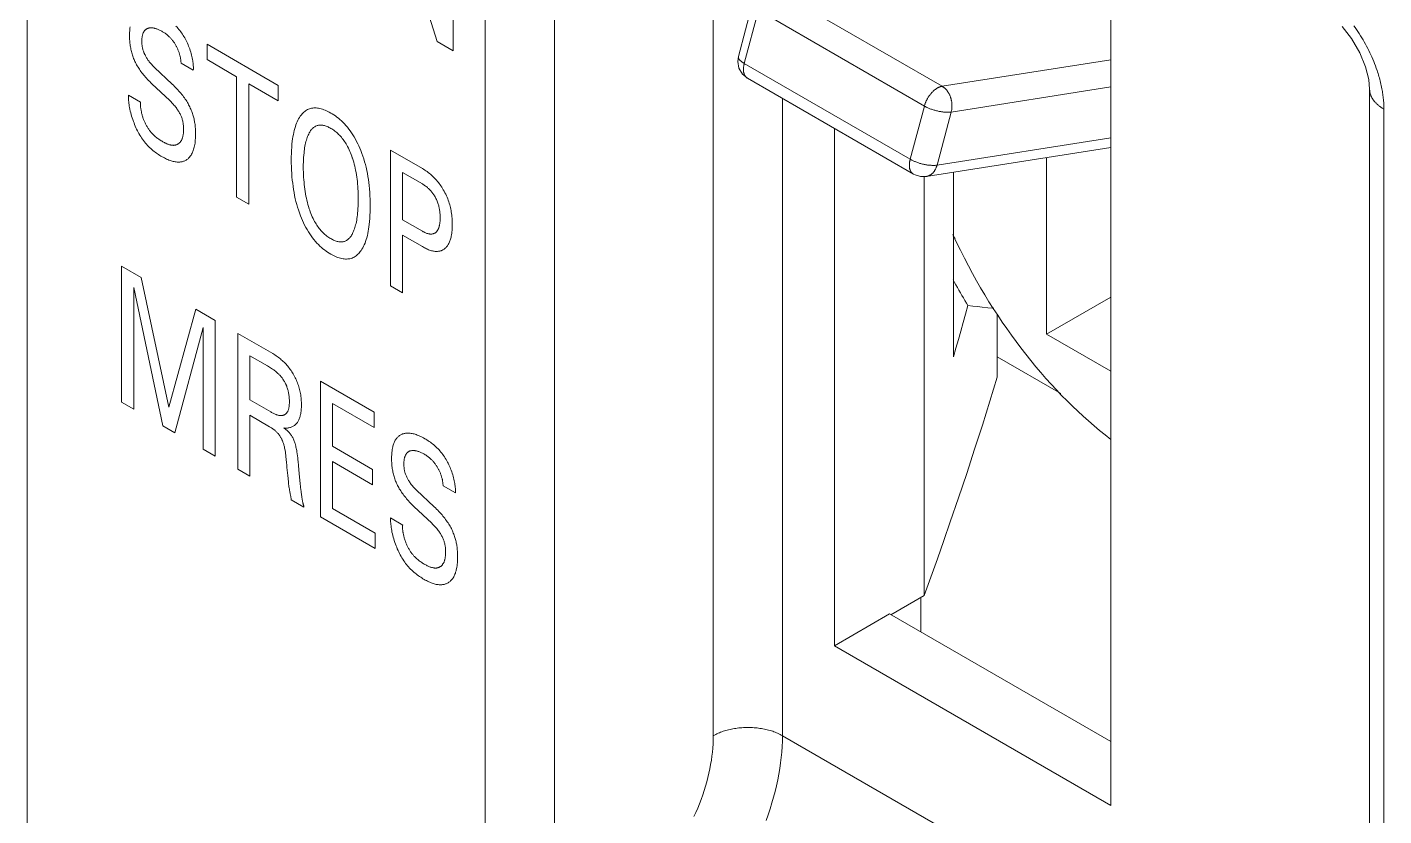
# Model space of a CAD drawing. Header units: inches. Extents: x 67248 to 85686, y -40174 to -31152.
# Drawn here: x 82432.67 to 82447.66, y -32910.51 to -32901.79 of the extents above; entities that cross this region are included whole.
import ezdxf

# ---------------------------------------------------------------- set-up
doc = ezdxf.new("R2010")
doc.units = ezdxf.units.IN
doc.header["$MEASUREMENT"] = 0

# ---------------------------------------------------------------- blocks, each defined once
blk = doc.blocks.new('ET200S')
at = {"lineweight": 0}
for p, q in [((42.434, 49.802), (42.434, -46.953)), ((47.12, 20.969), (47.12, 34.85)), ((49.453, 34.15), (49.453, 23.133)), ((46.627, 30.235), (46.192, 31.637)), ((46.793, 31.527), (46.793, 30.139)), ((53.519, 22.418), (53.519, 31.4)), ((51.793, 29.775), (50.096, 30.755)), ((49.709, 30.081), (49.854, 30.625)), ((49.77, 30.009), (49.915, 30.553)), ((51.612, 29.573), (49.915, 30.553)), ((55.982, 30.263), (55.886, 30.388)), ((56.065, 30.119), (55.982, 30.263)), ((44.275, 30.048), (44.275, 30.205)), ((44.275, 30.205), (45.003, 29.785)), ((46.793, 30.139), (46.627, 30.235)), ((56.125, 29.973), (56.065, 30.119)), ((44.133, 29.94), (44.008, 30.012)), ((44.577, 29.873), (44.275, 30.048)), ((49.703, 30.03), (49.709, 30.081)), ((49.715, 29.96), (49.703, 30.03)), ((51.467, 29.029), (49.77, 30.009)), ((53.519, 30.047), (51.793, 29.775)), ((43.737, 29.969), (43.918, 29.797)), ((44.577, 28.642), (44.577, 29.873)), ((49.75, 29.901), (49.715, 29.96)), ((49.803, 29.857), (49.75, 29.901)), ((51.5, 28.877), (49.803, 29.857)), ((56.157, 29.844), (56.125, 29.973)), ((56.166, 29.747), (56.157, 29.844)), ((43.892, 29.629), (43.71, 29.801)), ((44.7, 29.802), (44.7, 28.571)), ((45.003, 29.627), (44.7, 29.802)), ((45.003, 29.785), (45.003, 29.627)), ((53.519, 29.769), (51.886, 29.512)), ((56.166, 29.747), (56.166, 15.866)), ((43.471, 29.683), (43.595, 29.612)), ((50.16, 29.65), (50.16, 23.133)), ((51.612, 29.573), (51.467, 29.029)), ((51.886, 29.512), (51.741, 28.968)), ((56.312, 29.542), (56.312, 15.662)), ((50.691, 29.344), (50.691, 24.051)), ((51.631, 28.852), (53.519, 29.149)), ((51.741, 28.968), (53.519, 29.248)), ((46.15, 27.735), (46.15, 29.123)), ((46.15, 29.123), (46.477, 28.933)), ((52.862, 27.24), (52.862, 29.046)), ((46.273, 28.894), (46.273, 28.41)), ((46.477, 28.776), (46.273, 28.894)), ((51.517, 28.868), (51.499, 28.877)), ((51.573, 28.852), (51.517, 28.868)), ((51.909, 27.009), (51.909, 28.896)), ((51.631, 28.852), (51.573, 28.852)), ((51.61, 28.852), (51.61, 24.567)), ((44.7, 28.571), (44.577, 28.642)), ((46.273, 28.41), (46.477, 28.292)), ((46.273, 28.253), (46.273, 27.663)), ((46.477, 28.135), (46.273, 28.253)), ((51.905, 28.244), (51.926, 28.217)), ((43.4, 26.546), (43.4, 27.934)), ((43.4, 27.934), (43.6, 27.818)), ((43.6, 27.818), (43.883, 26.493)), ((43.524, 27.717), (43.524, 26.474)), ((43.821, 26.303), (43.524, 27.717)), ((46.273, 27.663), (46.15, 27.735)), ((52.862, 27.24), (53.519, 27.619)), ((43.883, 26.493), (44.158, 27.497)), ((44.158, 27.497), (44.358, 27.381)), ((44.358, 27.381), (44.358, 25.993)), ((52.357, 26.801), (52.357, 27.447)), ((44.234, 27.309), (43.945, 26.231)), ((44.234, 26.064), (44.234, 27.309)), ((44.588, 25.86), (44.588, 27.248)), ((44.588, 27.248), (44.947, 27.041)), ((52.862, 27.24), (53.519, 26.86)), ((44.711, 27.02), (44.711, 26.568)), ((44.893, 26.915), (44.711, 27.02)), ((52.357, 27.008), (53.006, 26.634)), ((45.434, 25.371), (45.434, 26.76)), ((45.434, 26.76), (45.984, 26.442)), ((43.524, 26.474), (43.4, 26.546)), ((44.711, 26.568), (44.926, 26.444)), ((45.558, 26.531), (45.558, 26.093)), ((45.984, 26.285), (45.558, 26.531)), ((44.711, 26.411), (44.711, 25.789)), ((44.914, 26.293), (44.711, 26.411)), ((45.984, 26.442), (45.984, 26.285)), ((43.945, 26.231), (43.821, 26.303)), ((45.558, 26.093), (45.967, 25.857)), ((44.358, 25.993), (44.234, 26.064)), ((45.087, 25.927), (45.081, 25.989)), ((44.711, 25.789), (44.588, 25.86)), ((45.092, 25.875), (45.1, 25.796)), ((45.558, 25.936), (45.558, 25.458)), ((45.967, 25.699), (45.558, 25.936)), ((45.967, 25.857), (45.967, 25.699)), ((45.1, 25.796), (45.106, 25.731)), ((45.228, 25.711), (45.235, 25.646)), ((46.814, 25.616), (46.688, 25.688)), ((45.265, 25.47), (45.134, 25.546)), ((45.246, 25.557), (45.245, 25.569)), ((46.418, 25.645), (46.599, 25.473)), ((45.558, 25.458), (45.995, 25.205)), ((46.572, 25.306), (46.391, 25.477)), ((45.995, 25.048), (45.434, 25.371)), ((46.152, 25.36), (46.276, 25.288)), ((45.995, 25.205), (45.995, 25.048)), ((51.27, 24.37), (51.61, 24.567)), ((51.575, 24.194), (51.575, 24.546)), ((50.691, 24.051), (51.256, 24.378)), ((51.256, 24.378), (53.519, 23.072)), ((50.691, 24.051), (53.519, 22.418)), ((56.166, 19.666), (50.16, 23.133))]:
    blk.add_line(p, q, dxfattribs=at)
for points in [[(47.827, 20.969), (47.827, 34.853), (47.827, 34.857), (47.827, 34.861), (47.827, 34.865), (47.827, 34.868), (47.827, 34.872), (47.828, 34.876), (47.828, 34.88), (47.828, 34.883), (47.828, 34.887), (47.829, 34.891), (47.829, 34.895), (47.83, 34.898), (47.83, 34.902), (47.831, 34.906), (47.831, 34.91), (47.832, 34.913), (47.832, 34.917), (47.833, 34.921), (47.834, 34.924), (47.834, 34.928), (47.835, 34.932), (47.836, 34.936)], [(44.133, 29.94), (44.134, 29.951), (44.134, 29.962), (44.134, 29.974), (44.133, 29.986), (44.132, 29.998), (44.131, 30.011), (44.13, 30.024), (44.128, 30.037), (44.126, 30.05), (44.123, 30.065), (44.119, 30.08), (44.116, 30.095), (44.112, 30.11), (44.107, 30.126), (44.102, 30.141), (44.097, 30.157), (44.091, 30.172), (44.086, 30.186), (44.08, 30.2), (44.074, 30.215), (44.067, 30.229), (44.06, 30.242), (44.053, 30.256), (44.046, 30.27), (44.038, 30.283), (44.03, 30.296), (44.022, 30.309), (44.014, 30.321), (44.005, 30.334), (43.996, 30.346), (43.987, 30.357), (43.977, 30.369), (43.967, 30.38), (43.956, 30.391)], [(43.488, 30.383), (43.486, 30.369), (43.484, 30.355), (43.483, 30.341), (43.482, 30.326)], [(56.004, 30.395), (56.018, 30.375), (56.032, 30.355), (56.046, 30.335), (56.059, 30.314), (56.073, 30.293), (56.086, 30.272), (56.099, 30.251), (56.111, 30.229), (56.123, 30.207), (56.135, 30.185), (56.147, 30.163), (56.158, 30.141), (56.168, 30.119), (56.179, 30.097), (56.189, 30.075), (56.199, 30.052), (56.208, 30.03), (56.217, 30.007), (56.226, 29.984), (56.234, 29.961), (56.242, 29.938)], [(43.482, 30.326), (43.482, 30.314), (43.481, 30.302), (43.481, 30.29), (43.481, 30.278), (43.482, 30.266), (43.482, 30.253), (43.483, 30.241), (43.484, 30.228), (43.485, 30.215), (43.487, 30.202), (43.489, 30.189), (43.491, 30.178), (43.493, 30.166), (43.495, 30.154), (43.498, 30.142), (43.501, 30.13), (43.504, 30.118), (43.507, 30.106), (43.511, 30.094), (43.515, 30.083), (43.519, 30.072), (43.523, 30.061), (43.527, 30.05), (43.532, 30.039), (43.537, 30.028), (43.542, 30.017), (43.548, 30.006), (43.554, 29.994), (43.561, 29.983), (43.568, 29.971), (43.575, 29.96), (43.582, 29.949), (43.59, 29.938), (43.598, 29.926), (43.607, 29.914), (43.616, 29.903), (43.625, 29.892), (43.634, 29.881), (43.644, 29.87), (43.655, 29.858), (43.665, 29.846), (43.676, 29.834), (43.688, 29.823), (43.699, 29.812), (43.71, 29.801)], [(43.737, 29.969), (43.73, 29.975), (43.723, 29.982), (43.716, 29.989), (43.709, 29.997), (43.702, 30.004), (43.696, 30.012), (43.689, 30.019), (43.683, 30.027), (43.677, 30.036), (43.67, 30.044), (43.665, 30.053), (43.66, 30.06), (43.656, 30.067), (43.651, 30.074), (43.647, 30.081), (43.643, 30.088), (43.64, 30.096), (43.636, 30.103), (43.633, 30.11), (43.629, 30.118), (43.626, 30.125), (43.624, 30.133), (43.621, 30.14), (43.619, 30.148), (43.616, 30.156), (43.615, 30.164), (43.613, 30.172), (43.611, 30.179), (43.61, 30.187), (43.609, 30.195), (43.608, 30.202), (43.608, 30.21), (43.607, 30.217), (43.607, 30.224), (43.607, 30.232), (43.607, 30.239), (43.607, 30.247), (43.607, 30.254), (43.608, 30.261), (43.608, 30.269), (43.609, 30.275), (43.61, 30.282), (43.611, 30.289), (43.613, 30.295), (43.614, 30.302), (43.616, 30.307), (43.618, 30.312), (43.619, 30.316), (43.621, 30.321), (43.623, 30.325), (43.625, 30.33), (43.627, 30.334), (43.63, 30.338), (43.633, 30.341), (43.635, 30.345), (43.638, 30.348), (43.641, 30.351), (43.644, 30.354), (43.647, 30.357), (43.651, 30.359), (43.654, 30.361), (43.658, 30.363), (43.662, 30.365), (43.665, 30.367), (43.669, 30.368), (43.673, 30.37), (43.678, 30.371), (43.682, 30.372), (43.687, 30.373), (43.692, 30.373), (43.697, 30.373), (43.702, 30.374), (43.707, 30.373), (43.713, 30.373), (43.718, 30.373), (43.724, 30.372), (43.73, 30.371), (43.736, 30.369), (43.741, 30.368), (43.747, 30.366), (43.753, 30.364), (43.759, 30.362), (43.766, 30.36), (43.773, 30.357), (43.781, 30.354), (43.789, 30.35), (43.797, 30.347), (43.804, 30.343), (43.812, 30.338), (43.82, 30.334), (43.827, 30.33), (43.833, 30.326), (43.84, 30.321), (43.847, 30.317), (43.853, 30.312), (43.86, 30.307), (43.866, 30.302), (43.873, 30.296), (43.88, 30.289), (43.887, 30.282)], [(43.887, 30.282), (43.892, 30.277), (43.897, 30.272), (43.903, 30.267), (43.907, 30.261), (43.912, 30.255), (43.917, 30.249), (43.922, 30.243), (43.926, 30.237), (43.931, 30.231), (43.935, 30.225), (43.94, 30.219), (43.944, 30.212), (43.948, 30.206), (43.952, 30.2), (43.955, 30.194), (43.959, 30.187), (43.962, 30.181), (43.965, 30.175), (43.969, 30.168), (43.972, 30.162), (43.975, 30.155), (43.977, 30.149), (43.98, 30.142), (43.983, 30.135), (43.985, 30.129), (43.988, 30.122), (43.99, 30.115), (43.992, 30.109), (43.994, 30.102), (43.996, 30.095), (43.997, 30.089), (43.999, 30.082), (44, 30.075), (44.001, 30.069), (44.003, 30.062), (44.004, 30.056), (44.005, 30.049), (44.005, 30.043), (44.006, 30.037), (44.007, 30.03), (44.007, 30.024), (44.008, 30.018), (44.008, 30.012)], [(49.709, 30.081), (49.709, 30.08), (49.709, 30.079), (49.709, 30.078), (49.709, 30.077), (49.709, 30.076), (49.709, 30.075), (49.709, 30.074), (49.709, 30.072), (49.709, 30.071), (49.709, 30.07), (49.709, 30.069), (49.71, 30.068), (49.71, 30.067), (49.71, 30.066), (49.711, 30.065), (49.711, 30.064), (49.711, 30.063), (49.712, 30.061), (49.712, 30.06), (49.713, 30.059), (49.714, 30.057), (49.714, 30.056), (49.715, 30.054), (49.716, 30.053), (49.717, 30.052), (49.718, 30.05), (49.719, 30.049), (49.72, 30.048), (49.721, 30.046), (49.722, 30.045), (49.723, 30.044), (49.724, 30.043), (49.726, 30.041), (49.727, 30.04), (49.728, 30.039), (49.729, 30.038), (49.73, 30.037), (49.732, 30.036), (49.733, 30.035), (49.735, 30.033), (49.738, 30.031), (49.74, 30.029), (49.743, 30.027), (49.746, 30.025), (49.748, 30.023), (49.751, 30.021), (49.753, 30.019), (49.756, 30.017), (49.759, 30.016), (49.761, 30.014), (49.764, 30.012), (49.767, 30.01), (49.77, 30.009)], [(49.77, 30.009), (49.769, 30.005), (49.768, 30.002), (49.767, 29.998), (49.766, 29.994), (49.765, 29.991), (49.765, 29.987), (49.764, 29.983), (49.764, 29.98), (49.763, 29.976), (49.763, 29.972), (49.762, 29.969), (49.762, 29.965), (49.762, 29.961), (49.761, 29.958), (49.761, 29.954), (49.761, 29.951), (49.761, 29.948), (49.761, 29.945), (49.761, 29.942), (49.761, 29.939), (49.761, 29.936), (49.762, 29.933), (49.762, 29.93), (49.762, 29.927), (49.763, 29.924), (49.763, 29.921), (49.764, 29.918), (49.764, 29.915), (49.765, 29.912), (49.766, 29.909), (49.767, 29.906), (49.767, 29.904), (49.768, 29.902), (49.769, 29.899), (49.77, 29.897), (49.77, 29.895), (49.771, 29.893), (49.772, 29.891), (49.773, 29.889), (49.774, 29.887), (49.776, 29.884), (49.777, 29.882), (49.778, 29.88), (49.779, 29.878), (49.781, 29.877), (49.782, 29.875), (49.783, 29.873), (49.785, 29.871)], [(49.785, 29.871), (49.785, 29.871), (49.786, 29.87), (49.786, 29.87), (49.787, 29.869), (49.787, 29.868), (49.788, 29.868), (49.789, 29.867), (49.789, 29.867), (49.79, 29.866), (49.79, 29.866), (49.791, 29.865), (49.792, 29.865), (49.792, 29.864), (49.793, 29.864), (49.793, 29.863), (49.794, 29.862), (49.795, 29.862), (49.795, 29.862), (49.796, 29.861), (49.797, 29.861), (49.797, 29.86), (49.798, 29.86), (49.799, 29.859), (49.799, 29.859), (49.8, 29.858), (49.801, 29.858), (49.801, 29.857), (49.802, 29.857), (49.803, 29.857)], [(56.242, 29.938), (56.247, 29.922), (56.252, 29.907), (56.257, 29.892), (56.261, 29.876), (56.266, 29.861), (56.27, 29.845), (56.274, 29.83), (56.278, 29.814), (56.282, 29.798), (56.285, 29.782), (56.288, 29.767), (56.292, 29.751), (56.294, 29.735), (56.297, 29.721), (56.299, 29.708), (56.301, 29.694), (56.303, 29.68), (56.305, 29.666), (56.306, 29.653), (56.308, 29.639), (56.309, 29.625), (56.31, 29.611), (56.311, 29.598), (56.311, 29.584), (56.312, 29.57), (56.312, 29.556), (56.312, 29.542)], [(44.157, 29.275), (44.157, 29.294), (44.157, 29.307), (44.156, 29.32), (44.156, 29.332), (44.155, 29.345), (44.154, 29.358), (44.152, 29.371), (44.151, 29.385), (44.149, 29.398), (44.147, 29.409), (44.145, 29.419), (44.143, 29.43), (44.141, 29.441), (44.138, 29.452), (44.135, 29.463), (44.132, 29.474), (44.129, 29.485), (44.125, 29.496), (44.122, 29.507), (44.117, 29.519), (44.113, 29.53), (44.108, 29.542), (44.103, 29.553), (44.098, 29.564), (44.092, 29.576), (44.086, 29.587), (44.08, 29.599), (44.073, 29.611), (44.066, 29.622), (44.059, 29.634), (44.051, 29.645), (44.043, 29.656), (44.034, 29.668), (44.025, 29.68), (44.016, 29.692), (44.007, 29.704), (43.997, 29.715), (43.987, 29.726), (43.976, 29.739), (43.965, 29.751), (43.953, 29.763), (43.942, 29.774), (43.93, 29.786), (43.918, 29.797)], [(51.612, 29.573), (51.613, 29.579), (51.615, 29.585), (51.617, 29.591), (51.619, 29.597), (51.621, 29.602), (51.623, 29.608), (51.626, 29.614), (51.628, 29.619), (51.631, 29.625), (51.633, 29.63), (51.636, 29.636), (51.639, 29.641), (51.642, 29.647), (51.645, 29.652), (51.648, 29.658), (51.652, 29.663), (51.655, 29.668), (51.658, 29.674), (51.662, 29.679), (51.666, 29.684), (51.669, 29.689), (51.673, 29.693), (51.677, 29.698), (51.681, 29.703), (51.685, 29.707), (51.689, 29.712), (51.693, 29.716), (51.697, 29.72), (51.701, 29.724), (51.706, 29.729), (51.709, 29.732), (51.713, 29.735), (51.717, 29.738), (51.721, 29.741), (51.725, 29.744), (51.729, 29.747), (51.733, 29.75), (51.737, 29.753), (51.741, 29.755), (51.745, 29.758), (51.75, 29.76), (51.753, 29.762), (51.757, 29.764), (51.76, 29.765), (51.764, 29.767), (51.767, 29.768), (51.771, 29.77), (51.774, 29.771), (51.778, 29.772), (51.782, 29.773), (51.786, 29.774), (51.789, 29.775), (51.793, 29.775)], [(51.793, 29.775), (51.797, 29.773), (51.801, 29.771), (51.804, 29.768), (51.808, 29.766), (51.811, 29.763), (51.815, 29.76), (51.818, 29.758), (51.821, 29.755), (51.825, 29.752), (51.828, 29.748), (51.831, 29.745), (51.834, 29.742), (51.837, 29.738), (51.841, 29.734), (51.844, 29.73), (51.847, 29.726), (51.85, 29.721), (51.853, 29.717), (51.856, 29.712), (51.859, 29.708), (51.861, 29.703), (51.864, 29.699), (51.866, 29.694), (51.869, 29.689), (51.871, 29.684), (51.874, 29.678), (51.876, 29.673), (51.878, 29.668), (51.88, 29.662), (51.881, 29.657), (51.883, 29.652), (51.885, 29.646), (51.886, 29.641), (51.887, 29.635), (51.889, 29.63), (51.89, 29.624), (51.891, 29.618), (51.892, 29.613), (51.892, 29.607), (51.893, 29.601), (51.893, 29.596), (51.894, 29.59), (51.894, 29.584), (51.894, 29.579), (51.894, 29.573), (51.894, 29.567), (51.894, 29.562), (51.893, 29.556), (51.893, 29.551), (51.892, 29.545), (51.892, 29.54), (51.891, 29.534), (51.89, 29.529), (51.889, 29.523), (51.887, 29.518), (51.886, 29.512)], [(56.312, 29.542), (56.307, 29.546), (56.302, 29.549), (56.296, 29.552), (56.291, 29.555), (56.286, 29.559), (56.281, 29.562), (56.276, 29.566), (56.271, 29.57), (56.266, 29.573), (56.261, 29.577), (56.256, 29.581), (56.251, 29.585), (56.247, 29.589), (56.242, 29.593), (56.238, 29.597), (56.233, 29.602), (56.229, 29.606), (56.224, 29.611), (56.22, 29.615), (56.217, 29.619), (56.214, 29.623), (56.211, 29.626), (56.208, 29.63), (56.205, 29.634), (56.203, 29.638), (56.2, 29.642), (56.197, 29.646), (56.195, 29.65), (56.192, 29.654), (56.19, 29.658), (56.188, 29.662), (56.185, 29.666), (56.183, 29.67), (56.181, 29.675), (56.18, 29.679), (56.178, 29.683), (56.176, 29.688), (56.175, 29.692), (56.173, 29.697), (56.172, 29.701), (56.171, 29.706), (56.17, 29.71), (56.169, 29.715), (56.168, 29.719), (56.168, 29.724), (56.167, 29.728), (56.167, 29.733), (56.166, 29.737), (56.166, 29.742), (56.166, 29.747)], [(43.471, 29.683), (43.471, 29.671), (43.471, 29.657), (43.472, 29.644), (43.472, 29.63), (43.474, 29.616), (43.475, 29.602), (43.477, 29.587), (43.479, 29.572), (43.482, 29.557), (43.485, 29.54), (43.489, 29.522), (43.493, 29.505), (43.498, 29.487), (43.503, 29.469), (43.508, 29.452), (43.514, 29.434), (43.521, 29.416), (43.527, 29.4), (43.533, 29.384), (43.54, 29.368), (43.547, 29.352), (43.554, 29.336), (43.562, 29.321), (43.57, 29.306), (43.578, 29.291), (43.587, 29.276), (43.596, 29.261), (43.605, 29.247), (43.615, 29.233), (43.625, 29.22), (43.635, 29.207), (43.645, 29.194), (43.655, 29.183), (43.666, 29.171), (43.676, 29.16), (43.687, 29.15), (43.698, 29.139), (43.71, 29.129), (43.721, 29.12), (43.733, 29.11), (43.744, 29.102), (43.756, 29.093), (43.767, 29.085), (43.779, 29.077), (43.791, 29.069), (43.803, 29.062), (43.814, 29.055), (43.826, 29.049), (43.838, 29.042), (43.85, 29.036), (43.861, 29.031), (43.873, 29.026), (43.884, 29.021), (43.896, 29.017), (43.907, 29.013), (43.918, 29.01), (43.928, 29.007), (43.938, 29.005), (43.948, 29.003), (43.958, 29.001), (43.968, 29), (43.978, 29), (43.987, 29), (43.995, 29), (44.003, 29.001), (44.011, 29.002), (44.019, 29.004), (44.026, 29.006), (44.033, 29.008), (44.04, 29.011), (44.047, 29.014), (44.054, 29.017), (44.061, 29.021), (44.067, 29.025), (44.074, 29.03), (44.08, 29.035), (44.085, 29.041), (44.091, 29.046), (44.096, 29.052), (44.102, 29.059), (44.106, 29.065), (44.111, 29.072), (44.116, 29.081), (44.121, 29.09), (44.125, 29.1), (44.13, 29.11), (44.133, 29.12), (44.137, 29.131), (44.14, 29.142), (44.143, 29.153), (44.145, 29.165), (44.148, 29.18), (44.151, 29.195), (44.153, 29.21), (44.154, 29.226), (44.155, 29.242), (44.156, 29.258), (44.157, 29.275)], [(43.725, 29.28), (43.72, 29.285), (43.715, 29.29), (43.71, 29.295), (43.705, 29.3), (43.7, 29.306), (43.695, 29.312), (43.691, 29.318), (43.686, 29.324), (43.681, 29.33), (43.677, 29.337), (43.672, 29.343), (43.668, 29.35), (43.664, 29.357), (43.66, 29.364), (43.656, 29.371), (43.652, 29.378), (43.648, 29.385), (43.645, 29.392), (43.641, 29.4), (43.638, 29.407), (43.634, 29.415), (43.631, 29.422), (43.628, 29.43), (43.625, 29.437), (43.622, 29.445), (43.619, 29.453), (43.617, 29.461), (43.614, 29.469), (43.612, 29.477), (43.609, 29.485), (43.607, 29.494), (43.605, 29.502), (43.603, 29.51), (43.602, 29.518), (43.6, 29.525), (43.599, 29.533), (43.598, 29.54), (43.597, 29.546), (43.596, 29.553), (43.595, 29.559), (43.595, 29.565), (43.594, 29.571), (43.594, 29.578), (43.594, 29.584), (43.594, 29.589), (43.594, 29.595), (43.594, 29.601), (43.595, 29.606), (43.595, 29.612)], [(43.892, 29.629), (43.899, 29.622), (43.907, 29.615), (43.914, 29.607), (43.922, 29.599), (43.929, 29.591), (43.936, 29.583), (43.943, 29.575), (43.95, 29.566), (43.957, 29.557), (43.964, 29.548), (43.97, 29.539), (43.975, 29.531), (43.98, 29.524), (43.985, 29.516), (43.989, 29.509), (43.993, 29.501), (43.998, 29.493), (44.001, 29.485), (44.005, 29.477), (44.009, 29.469), (44.012, 29.462), (44.015, 29.454), (44.018, 29.446), (44.02, 29.437), (44.023, 29.428), (44.025, 29.419), (44.027, 29.41), (44.029, 29.401), (44.03, 29.393), (44.031, 29.384), (44.032, 29.375), (44.033, 29.367), (44.033, 29.358), (44.033, 29.35), (44.034, 29.34), (44.034, 29.331), (44.034, 29.321), (44.033, 29.312), (44.033, 29.303), (44.032, 29.294), (44.031, 29.285), (44.029, 29.277), (44.028, 29.27), (44.027, 29.263), (44.025, 29.257), (44.024, 29.251), (44.022, 29.245), (44.02, 29.239), (44.017, 29.233), (44.015, 29.228), (44.012, 29.222), (44.009, 29.217), (44.006, 29.213), (44.004, 29.209), (44.001, 29.205), (43.997, 29.202), (43.994, 29.198), (43.991, 29.195), (43.987, 29.192), (43.984, 29.189), (43.98, 29.187), (43.976, 29.184), (43.972, 29.182), (43.968, 29.18), (43.963, 29.178), (43.959, 29.176), (43.955, 29.175), (43.95, 29.174), (43.946, 29.173), (43.941, 29.172), (43.936, 29.172), (43.931, 29.171), (43.926, 29.172), (43.921, 29.172), (43.916, 29.172), (43.91, 29.173), (43.905, 29.174), (43.9, 29.175), (43.894, 29.177), (43.889, 29.178), (43.883, 29.18), (43.878, 29.182), (43.87, 29.185), (43.862, 29.188), (43.854, 29.192), (43.846, 29.195), (43.838, 29.199), (43.83, 29.204), (43.822, 29.208), (43.814, 29.213), (43.806, 29.218), (43.797, 29.223), (43.789, 29.228), (43.781, 29.234), (43.772, 29.24), (43.764, 29.246), (43.756, 29.252), (43.748, 29.259), (43.74, 29.265), (43.732, 29.272), (43.725, 29.28)], [(51.886, 29.512), (51.881, 29.512), (51.875, 29.511), (51.87, 29.511), (51.865, 29.51), (51.859, 29.51), (51.854, 29.51), (51.849, 29.51), (51.843, 29.51), (51.838, 29.51), (51.831, 29.51), (51.823, 29.511), (51.816, 29.511), (51.809, 29.512), (51.802, 29.513), (51.795, 29.514), (51.788, 29.515), (51.78, 29.516), (51.772, 29.517), (51.763, 29.519), (51.754, 29.521), (51.745, 29.523), (51.737, 29.525), (51.728, 29.527), (51.719, 29.53), (51.711, 29.532), (51.702, 29.535), (51.694, 29.537), (51.686, 29.54), (51.677, 29.543), (51.669, 29.546), (51.661, 29.549), (51.655, 29.552), (51.648, 29.555), (51.642, 29.558), (51.636, 29.56), (51.63, 29.563), (51.624, 29.567), (51.618, 29.57), (51.612, 29.573)], [(45.228, 29.469), (45.22, 29.456), (45.211, 29.442), (45.204, 29.428), (45.197, 29.413), (45.19, 29.397), (45.184, 29.381), (45.178, 29.365), (45.172, 29.345), (45.166, 29.324), (45.161, 29.303), (45.157, 29.282), (45.153, 29.26), (45.149, 29.237), (45.146, 29.215), (45.143, 29.184), (45.14, 29.152), (45.138, 29.12), (45.137, 29.088), (45.136, 29.055), (45.136, 29.022), (45.136, 28.989), (45.137, 28.954), (45.138, 28.92), (45.14, 28.885), (45.143, 28.85), (45.146, 28.815), (45.15, 28.784), (45.154, 28.752), (45.159, 28.721), (45.164, 28.689), (45.17, 28.657), (45.177, 28.624), (45.184, 28.596), (45.192, 28.567), (45.2, 28.538), (45.209, 28.51), (45.219, 28.481), (45.23, 28.452), (45.239, 28.427), (45.249, 28.403), (45.26, 28.379), (45.272, 28.356), (45.284, 28.332), (45.297, 28.309), (45.311, 28.286), (45.324, 28.266), (45.338, 28.246), (45.352, 28.226), (45.367, 28.208), (45.382, 28.189), (45.398, 28.172), (45.414, 28.156), (45.429, 28.141), (45.444, 28.127), (45.46, 28.114), (45.476, 28.102), (45.491, 28.09), (45.507, 28.079), (45.523, 28.069), (45.539, 28.059), (45.554, 28.051), (45.568, 28.044), (45.582, 28.037), (45.596, 28.031), (45.61, 28.025), (45.624, 28.021), (45.638, 28.017), (45.651, 28.013), (45.665, 28.011), (45.677, 28.009), (45.69, 28.008), (45.702, 28.008), (45.713, 28.009), (45.725, 28.01), (45.736, 28.012), (45.747, 28.015), (45.758, 28.018), (45.768, 28.023), (45.779, 28.028), (45.789, 28.034), (45.799, 28.041), (45.808, 28.048), (45.817, 28.057), (45.826, 28.065), (45.834, 28.075), (45.842, 28.085), (45.849, 28.095)], [(45.849, 28.095), (45.859, 28.109), (45.867, 28.124), (45.875, 28.139), (45.883, 28.155), (45.89, 28.172), (45.896, 28.189), (45.902, 28.207), (45.908, 28.227), (45.914, 28.248), (45.919, 28.27), (45.923, 28.292), (45.927, 28.314), (45.93, 28.337), (45.933, 28.36), (45.937, 28.392), (45.939, 28.424), (45.941, 28.456), (45.943, 28.489), (45.944, 28.522), (45.944, 28.556), (45.944, 28.589), (45.943, 28.622), (45.941, 28.656), (45.939, 28.69), (45.937, 28.725), (45.933, 28.759), (45.929, 28.79), (45.925, 28.821), (45.92, 28.852), (45.914, 28.883), (45.908, 28.915), (45.901, 28.947), (45.894, 28.975), (45.886, 29.003), (45.877, 29.032), (45.868, 29.06), (45.858, 29.089), (45.847, 29.117), (45.837, 29.141), (45.827, 29.165), (45.816, 29.188), (45.804, 29.212), (45.792, 29.235), (45.779, 29.257), (45.765, 29.28), (45.752, 29.3), (45.739, 29.319), (45.724, 29.338), (45.71, 29.357), (45.694, 29.375), (45.679, 29.392), (45.663, 29.408), (45.648, 29.422), (45.633, 29.436), (45.618, 29.449), (45.602, 29.461), (45.587, 29.472), (45.571, 29.483), (45.555, 29.493), (45.539, 29.502), (45.525, 29.51), (45.511, 29.518), (45.497, 29.524), (45.483, 29.531), (45.469, 29.536), (45.456, 29.541), (45.442, 29.545), (45.429, 29.549), (45.415, 29.551), (45.403, 29.553), (45.391, 29.554), (45.379, 29.554), (45.367, 29.554), (45.355, 29.553), (45.344, 29.551), (45.333, 29.549), (45.323, 29.545), (45.313, 29.542), (45.302, 29.537), (45.292, 29.531), (45.282, 29.525), (45.273, 29.518), (45.264, 29.51), (45.255, 29.502), (45.247, 29.493), (45.239, 29.483), (45.231, 29.474), (45.228, 29.469)], [(45.318, 28.523), (45.312, 28.545), (45.305, 28.566), (45.3, 28.588), (45.294, 28.609), (45.29, 28.63), (45.285, 28.652), (45.281, 28.676), (45.277, 28.699), (45.273, 28.723), (45.27, 28.747), (45.268, 28.77), (45.266, 28.793), (45.263, 28.82), (45.262, 28.846), (45.26, 28.872), (45.26, 28.898), (45.259, 28.924), (45.259, 28.949), (45.259, 28.974), (45.26, 28.999), (45.261, 29.023), (45.262, 29.047), (45.264, 29.071), (45.266, 29.095), (45.268, 29.112), (45.27, 29.129), (45.272, 29.146), (45.275, 29.163), (45.278, 29.179), (45.282, 29.195), (45.286, 29.211), (45.29, 29.225), (45.294, 29.238), (45.298, 29.251), (45.303, 29.263), (45.308, 29.276), (45.314, 29.287), (45.32, 29.299), (45.324, 29.307), (45.329, 29.314), (45.334, 29.322), (45.339, 29.329), (45.345, 29.335), (45.35, 29.342), (45.356, 29.347), (45.363, 29.353), (45.369, 29.358), (45.376, 29.362), (45.382, 29.366), (45.388, 29.368), (45.394, 29.371), (45.4, 29.373), (45.407, 29.375), (45.414, 29.376), (45.421, 29.378), (45.428, 29.378), (45.435, 29.378), (45.442, 29.378), (45.449, 29.378), (45.458, 29.377), (45.467, 29.375), (45.476, 29.373), (45.484, 29.37), (45.493, 29.367), (45.503, 29.363), (45.512, 29.359), (45.521, 29.355), (45.53, 29.35), (45.539, 29.345), (45.55, 29.339), (45.56, 29.332), (45.57, 29.325), (45.581, 29.318), (45.591, 29.31), (45.601, 29.301), (45.611, 29.293), (45.62, 29.283), (45.63, 29.274), (45.639, 29.264), (45.648, 29.254), (45.656, 29.243), (45.665, 29.232), (45.673, 29.221), (45.681, 29.209), (45.689, 29.198), (45.696, 29.186), (45.703, 29.173), (45.712, 29.158), (45.72, 29.142), (45.728, 29.126), (45.735, 29.11), (45.742, 29.094), (45.748, 29.077), (45.754, 29.061), (45.76, 29.045), (45.762, 29.039)], [(45.762, 29.039), (45.768, 29.018), (45.774, 28.998), (45.78, 28.978), (45.785, 28.958), (45.789, 28.938), (45.794, 28.918), (45.798, 28.894), (45.802, 28.871), (45.806, 28.847), (45.809, 28.824), (45.812, 28.801), (45.814, 28.778), (45.816, 28.752), (45.818, 28.726), (45.819, 28.701), (45.82, 28.675), (45.82, 28.65), (45.821, 28.625), (45.82, 28.6), (45.82, 28.574), (45.819, 28.55), (45.818, 28.525), (45.816, 28.5), (45.814, 28.476), (45.812, 28.459), (45.81, 28.441), (45.807, 28.424), (45.805, 28.407), (45.802, 28.39), (45.798, 28.373), (45.794, 28.357), (45.79, 28.344), (45.786, 28.33), (45.782, 28.317), (45.777, 28.304), (45.772, 28.292), (45.767, 28.279), (45.761, 28.268), (45.757, 28.26), (45.752, 28.252), (45.747, 28.244), (45.742, 28.237), (45.736, 28.23), (45.731, 28.223), (45.724, 28.217), (45.718, 28.211), (45.711, 28.206), (45.704, 28.201), (45.699, 28.198), (45.693, 28.195), (45.686, 28.192), (45.68, 28.189), (45.673, 28.187), (45.667, 28.186), (45.66, 28.185), (45.653, 28.184), (45.645, 28.183), (45.638, 28.184), (45.631, 28.184), (45.622, 28.185), (45.613, 28.187), (45.604, 28.189), (45.595, 28.191), (45.586, 28.195), (45.577, 28.198), (45.567, 28.202), (45.558, 28.207), (45.549, 28.211), (45.539, 28.217), (45.529, 28.223), (45.519, 28.23), (45.508, 28.237), (45.498, 28.244), (45.488, 28.252), (45.478, 28.261), (45.468, 28.27), (45.458, 28.279), (45.448, 28.289), (45.439, 28.299), (45.43, 28.31), (45.422, 28.32), (45.413, 28.332), (45.405, 28.343), (45.397, 28.355), (45.389, 28.367), (45.382, 28.379), (45.375, 28.391), (45.366, 28.407), (45.358, 28.424), (45.35, 28.44), (45.343, 28.457), (45.336, 28.473), (45.33, 28.49), (45.324, 28.507), (45.318, 28.523)], [(51.499, 28.877), (51.498, 28.878), (51.496, 28.879), (51.494, 28.88), (51.492, 28.882), (51.491, 28.883), (51.489, 28.884), (51.487, 28.886), (51.486, 28.887), (51.484, 28.889), (51.483, 28.89), (51.481, 28.892), (51.48, 28.894), (51.478, 28.896), (51.477, 28.898), (51.476, 28.9), (51.474, 28.902), (51.473, 28.904), (51.472, 28.906), (51.471, 28.908), (51.47, 28.91), (51.469, 28.913), (51.468, 28.915), (51.467, 28.917), (51.466, 28.919), (51.465, 28.921), (51.464, 28.924), (51.464, 28.926), (51.463, 28.929), (51.462, 28.932), (51.461, 28.935), (51.461, 28.939), (51.46, 28.942), (51.46, 28.945), (51.459, 28.948), (51.459, 28.951), (51.459, 28.955), (51.458, 28.958), (51.458, 28.961), (51.458, 28.964), (51.458, 28.967), (51.458, 28.971), (51.458, 28.974), (51.458, 28.978), (51.459, 28.982), (51.459, 28.986), (51.459, 28.99), (51.46, 28.994), (51.46, 28.998), (51.461, 29.002), (51.462, 29.006), (51.462, 29.01), (51.463, 29.014), (51.464, 29.017), (51.465, 29.021), (51.466, 29.025), (51.467, 29.029)], [(51.467, 29.029), (51.473, 29.026), (51.479, 29.022), (51.485, 29.019), (51.492, 29.016), (51.498, 29.013), (51.504, 29.01), (51.511, 29.007), (51.517, 29.005), (51.525, 29.002), (51.534, 28.998), (51.542, 28.995), (51.55, 28.993), (51.559, 28.99), (51.567, 28.987), (51.576, 28.985), (51.584, 28.983), (51.593, 28.98), (51.602, 28.978), (51.611, 28.976), (51.619, 28.975), (51.628, 28.973), (51.637, 28.971), (51.644, 28.97), (51.651, 28.969), (51.658, 28.968), (51.665, 28.968), (51.672, 28.967), (51.68, 28.967), (51.687, 28.966), (51.694, 28.966), (51.7, 28.966), (51.706, 28.966), (51.712, 28.966), (51.718, 28.966), (51.723, 28.966), (51.729, 28.967), (51.735, 28.967), (51.741, 28.968)], [(46.477, 28.135), (46.488, 28.129), (46.499, 28.123), (46.509, 28.118), (46.52, 28.113), (46.53, 28.108), (46.541, 28.104), (46.551, 28.1), (46.562, 28.097), (46.571, 28.094), (46.58, 28.092), (46.589, 28.09), (46.598, 28.088), (46.607, 28.087), (46.616, 28.087), (46.625, 28.087), (46.633, 28.087), (46.641, 28.088), (46.648, 28.089), (46.655, 28.09), (46.661, 28.092), (46.668, 28.094), (46.674, 28.096), (46.681, 28.099), (46.687, 28.102), (46.693, 28.106), (46.699, 28.11), (46.704, 28.114), (46.71, 28.118), (46.715, 28.123), (46.72, 28.128), (46.725, 28.134), (46.73, 28.139), (46.734, 28.145), (46.738, 28.151), (46.742, 28.158), (46.747, 28.166), (46.751, 28.175), (46.755, 28.184), (46.759, 28.193), (46.762, 28.203), (46.765, 28.212), (46.768, 28.223), (46.77, 28.233), (46.772, 28.243), (46.775, 28.257), (46.777, 28.272), (46.779, 28.286), (46.78, 28.301), (46.781, 28.316), (46.782, 28.331), (46.782, 28.346), (46.782, 28.362), (46.782, 28.377), (46.782, 28.393), (46.781, 28.409), (46.78, 28.425), (46.778, 28.441), (46.777, 28.457), (46.775, 28.474), (46.772, 28.49), (46.77, 28.505), (46.767, 28.519), (46.764, 28.534), (46.76, 28.549), (46.756, 28.564), (46.752, 28.579), (46.747, 28.594), (46.742, 28.609), (46.736, 28.624), (46.73, 28.64), (46.723, 28.656), (46.716, 28.671), (46.708, 28.687), (46.7, 28.702), (46.691, 28.717), (46.684, 28.73), (46.676, 28.743), (46.667, 28.756), (46.659, 28.768), (46.65, 28.78), (46.641, 28.792), (46.632, 28.803), (46.622, 28.814), (46.612, 28.825), (46.602, 28.836), (46.592, 28.846), (46.582, 28.856), (46.571, 28.866), (46.561, 28.875), (46.549, 28.885), (46.537, 28.894), (46.525, 28.903), (46.513, 28.911), (46.501, 28.919), (46.489, 28.926), (46.477, 28.933)], [(51.741, 28.968), (51.74, 28.965), (51.739, 28.961), (51.738, 28.957), (51.737, 28.954), (51.735, 28.95), (51.734, 28.947), (51.733, 28.943), (51.731, 28.94), (51.73, 28.936), (51.728, 28.933), (51.726, 28.929), (51.725, 28.926), (51.723, 28.923), (51.721, 28.92), (51.719, 28.916), (51.717, 28.914), (51.716, 28.911), (51.714, 28.908), (51.712, 28.905), (51.71, 28.903), (51.708, 28.9), (51.706, 28.898), (51.704, 28.895), (51.702, 28.893), (51.7, 28.89), (51.698, 28.888), (51.695, 28.886), (51.693, 28.884), (51.691, 28.881), (51.688, 28.879), (51.686, 28.877), (51.683, 28.876), (51.681, 28.874), (51.679, 28.872), (51.677, 28.871), (51.674, 28.869), (51.672, 28.868), (51.669, 28.866), (51.667, 28.865), (51.664, 28.863), (51.662, 28.862), (51.659, 28.861), (51.657, 28.86), (51.654, 28.859), (51.652, 28.858), (51.649, 28.857), (51.646, 28.856), (51.644, 28.855), (51.641, 28.855), (51.638, 28.854), (51.636, 28.853), (51.633, 28.853), (51.631, 28.852)], [(46.477, 28.776), (46.485, 28.772), (46.492, 28.767), (46.499, 28.762), (46.506, 28.757), (46.514, 28.752), (46.521, 28.747), (46.528, 28.741), (46.534, 28.735), (46.54, 28.729), (46.547, 28.723), (46.553, 28.717), (46.559, 28.711), (46.565, 28.704), (46.571, 28.697), (46.576, 28.69), (46.581, 28.683), (46.587, 28.676), (46.592, 28.669), (46.597, 28.661), (46.601, 28.654), (46.606, 28.646), (46.611, 28.637), (46.616, 28.627), (46.62, 28.618), (46.624, 28.609), (46.628, 28.599), (46.632, 28.59), (46.635, 28.58), (46.638, 28.571), (46.641, 28.562), (46.644, 28.553), (46.646, 28.544), (46.648, 28.535), (46.65, 28.526), (46.652, 28.518), (46.653, 28.509), (46.654, 28.499), (46.656, 28.489), (46.657, 28.479), (46.658, 28.469), (46.658, 28.46), (46.659, 28.45), (46.659, 28.441), (46.659, 28.431), (46.659, 28.422), (46.659, 28.413), (46.658, 28.403), (46.658, 28.394), (46.657, 28.385), (46.656, 28.377), (46.655, 28.368), (46.653, 28.36), (46.652, 28.353), (46.65, 28.347), (46.649, 28.341), (46.647, 28.335), (46.645, 28.329), (46.643, 28.324), (46.641, 28.318), (46.638, 28.313), (46.636, 28.308), (46.633, 28.304), (46.631, 28.3), (46.628, 28.296), (46.626, 28.293), (46.623, 28.289), (46.62, 28.286), (46.617, 28.283), (46.613, 28.28), (46.61, 28.278), (46.606, 28.275), (46.603, 28.273), (46.599, 28.271), (46.596, 28.27), (46.592, 28.268), (46.588, 28.267), (46.584, 28.266), (46.58, 28.265), (46.575, 28.264), (46.571, 28.264), (46.567, 28.263), (46.562, 28.263), (46.557, 28.264), (46.553, 28.264), (46.548, 28.265), (46.543, 28.265), (46.538, 28.266), (46.533, 28.268), (46.528, 28.269), (46.522, 28.271), (46.516, 28.273), (46.509, 28.276), (46.503, 28.279), (46.497, 28.282), (46.49, 28.285), (46.484, 28.288), (46.477, 28.292)], [(51.904, 28.26), (51.942, 28.179), (51.981, 28.098), (52.021, 28.018), (52.063, 27.938), (52.105, 27.859), (52.146, 27.786), (52.187, 27.714), (52.229, 27.643), (52.272, 27.572), (52.317, 27.502), (52.362, 27.433), (52.408, 27.364), (52.454, 27.297), (52.502, 27.23), (52.55, 27.164), (52.599, 27.099), (52.649, 27.034), (52.701, 26.97), (52.752, 26.907), (52.804, 26.847), (52.855, 26.787), (52.908, 26.729), (52.962, 26.671), (53.016, 26.614), (53.072, 26.558), (53.128, 26.502), (53.182, 26.451), (53.236, 26.401), (53.291, 26.352), (53.347, 26.303), (53.403, 26.256), (53.461, 26.209), (53.519, 26.163)], [(51.905, 27.797), (51.92, 27.77), (51.935, 27.744), (51.95, 27.717), (51.965, 27.69), (51.98, 27.664), (51.996, 27.637), (52.011, 27.611), (52.027, 27.584), (52.042, 27.558), (52.058, 27.532)], [(51.909, 27.009), (51.935, 27.097), (51.96, 27.184), (51.985, 27.272), (52.01, 27.358), (52.034, 27.445), (52.058, 27.532)], [(52.322, 27.505), (52.262, 27.51), (52.202, 27.517), (52.154, 27.522), (52.106, 27.527), (52.058, 27.532)], [(45.061, 26.281), (45.07, 26.28), (45.079, 26.28), (45.087, 26.28), (45.096, 26.28), (45.104, 26.281), (45.112, 26.282), (45.12, 26.284), (45.127, 26.286), (45.135, 26.288), (45.142, 26.291), (45.149, 26.294), (45.156, 26.298), (45.162, 26.301), (45.168, 26.305), (45.173, 26.31), (45.179, 26.315), (45.184, 26.32), (45.189, 26.325), (45.193, 26.331), (45.198, 26.337), (45.202, 26.343), (45.206, 26.35), (45.21, 26.358), (45.214, 26.365), (45.217, 26.373), (45.22, 26.381), (45.223, 26.39), (45.226, 26.398), (45.228, 26.407), (45.23, 26.416), (45.232, 26.428), (45.234, 26.44), (45.236, 26.452), (45.237, 26.464), (45.238, 26.477), (45.239, 26.49), (45.239, 26.503), (45.239, 26.516), (45.239, 26.53), (45.239, 26.544), (45.238, 26.559), (45.237, 26.574), (45.236, 26.588), (45.234, 26.603), (45.232, 26.619), (45.229, 26.634), (45.227, 26.647), (45.224, 26.661), (45.221, 26.674), (45.217, 26.688), (45.213, 26.702), (45.209, 26.716), (45.204, 26.73), (45.199, 26.743), (45.194, 26.756), (45.188, 26.769), (45.183, 26.782), (45.176, 26.795), (45.17, 26.808), (45.163, 26.82), (45.156, 26.833), (45.149, 26.845), (45.141, 26.856), (45.133, 26.868), (45.126, 26.879), (45.117, 26.89), (45.109, 26.901), (45.101, 26.912), (45.092, 26.922), (45.083, 26.932), (45.073, 26.942), (45.064, 26.952), (45.054, 26.961), (45.044, 26.97), (45.034, 26.979), (45.025, 26.987), (45.014, 26.996), (45.002, 27.004), (44.991, 27.012), (44.98, 27.02), (44.969, 27.027), (44.958, 27.034), (44.947, 27.041)], [(44.893, 26.915), (44.904, 26.908), (44.914, 26.902), (44.924, 26.895), (44.935, 26.889), (44.945, 26.881), (44.956, 26.874), (44.964, 26.867), (44.973, 26.861), (44.982, 26.854), (44.99, 26.846), (44.999, 26.839), (45.007, 26.831), (45.013, 26.825), (45.019, 26.819), (45.024, 26.813), (45.03, 26.806), (45.036, 26.8), (45.041, 26.793), (45.046, 26.786), (45.051, 26.779), (45.056, 26.771), (45.061, 26.764), (45.066, 26.756), (45.07, 26.748), (45.074, 26.741), (45.078, 26.733), (45.082, 26.725), (45.085, 26.717), (45.089, 26.708), (45.092, 26.699), (45.095, 26.69), (45.098, 26.681), (45.1, 26.672), (45.103, 26.664), (45.105, 26.655), (45.107, 26.646), (45.108, 26.638), (45.11, 26.627), (45.112, 26.617), (45.113, 26.607), (45.114, 26.597), (45.115, 26.587), (45.115, 26.578), (45.116, 26.568), (45.116, 26.558), (45.116, 26.549), (45.116, 26.54), (45.116, 26.531), (45.115, 26.523), (45.115, 26.514), (45.114, 26.506), (45.113, 26.498), (45.112, 26.49), (45.111, 26.484), (45.11, 26.479), (45.108, 26.474), (45.107, 26.469), (45.105, 26.464), (45.103, 26.459), (45.102, 26.454), (45.1, 26.45), (45.097, 26.446), (45.095, 26.442), (45.092, 26.438), (45.09, 26.435), (45.087, 26.432), (45.084, 26.429), (45.081, 26.426), (45.078, 26.423), (45.075, 26.421), (45.071, 26.418), (45.068, 26.416), (45.064, 26.414), (45.06, 26.413), (45.057, 26.411), (45.053, 26.41), (45.048, 26.409), (45.044, 26.408), (45.04, 26.408), (45.036, 26.407), (45.031, 26.407), (45.026, 26.407), (45.02, 26.407), (45.015, 26.408), (45.009, 26.409), (45.003, 26.41), (44.998, 26.412), (44.992, 26.414), (44.986, 26.415), (44.98, 26.418), (44.972, 26.421), (44.964, 26.424), (44.957, 26.428), (44.949, 26.432), (44.941, 26.436), (44.933, 26.44), (44.926, 26.444)], [(51.61, 24.567), (51.678, 24.754), (51.745, 24.942), (51.812, 25.13), (51.877, 25.319), (51.962, 25.567), (52.045, 25.815), (52.126, 26.064), (52.205, 26.309), (52.282, 26.555), (52.357, 26.801)], [(44.914, 26.293), (44.92, 26.29), (44.926, 26.286), (44.932, 26.283), (44.938, 26.279), (44.944, 26.274), (44.95, 26.27), (44.956, 26.266), (44.962, 26.261), (44.967, 26.257), (44.972, 26.253), (44.976, 26.248), (44.981, 26.244), (44.986, 26.239), (44.991, 26.234), (44.996, 26.229), (45, 26.224), (45.004, 26.219), (45.008, 26.214), (45.012, 26.209), (45.016, 26.204), (45.02, 26.199), (45.023, 26.193), (45.026, 26.188), (45.03, 26.182), (45.033, 26.177), (45.036, 26.171), (45.039, 26.165), (45.041, 26.159), (45.044, 26.153), (45.046, 26.148), (45.049, 26.142), (45.051, 26.136), (45.053, 26.13), (45.056, 26.122), (45.058, 26.113), (45.061, 26.105), (45.063, 26.097), (45.065, 26.089), (45.067, 26.081), (45.068, 26.073), (45.07, 26.065), (45.072, 26.055), (45.074, 26.046), (45.075, 26.036), (45.077, 26.027), (45.078, 26.017), (45.079, 26.007), (45.08, 25.998), (45.081, 25.989)], [(45.228, 25.711), (45.221, 25.778), (45.214, 25.853), (45.21, 25.895), (45.206, 25.936), (45.204, 25.956), (45.202, 25.976), (45.199, 25.997), (45.197, 26.017), (45.193, 26.038), (45.191, 26.049), (45.189, 26.061), (45.187, 26.073), (45.184, 26.084), (45.181, 26.096), (45.178, 26.108), (45.175, 26.12), (45.172, 26.129), (45.169, 26.138), (45.166, 26.147), (45.162, 26.156), (45.158, 26.165), (45.154, 26.173), (45.15, 26.182), (45.146, 26.189), (45.141, 26.196), (45.137, 26.203), (45.132, 26.21), (45.127, 26.217), (45.122, 26.224), (45.116, 26.231), (45.11, 26.238), (45.104, 26.244), (45.098, 26.25), (45.09, 26.257), (45.083, 26.263), (45.076, 26.27), (45.068, 26.276), (45.061, 26.281)], [(46.814, 25.616), (46.814, 25.627), (46.815, 25.638), (46.814, 25.65), (46.814, 25.662), (46.813, 25.675), (46.812, 25.687), (46.81, 25.7), (46.808, 25.713), (46.806, 25.726), (46.803, 25.741), (46.8, 25.756), (46.796, 25.771), (46.792, 25.787), (46.788, 25.802), (46.783, 25.817), (46.777, 25.833), (46.772, 25.848), (46.766, 25.863), (46.76, 25.877), (46.754, 25.891), (46.748, 25.905), (46.741, 25.919), (46.734, 25.932), (46.727, 25.946), (46.719, 25.959), (46.711, 25.972), (46.703, 25.985), (46.694, 25.998), (46.686, 26.01), (46.677, 26.022), (46.667, 26.033), (46.657, 26.045), (46.647, 26.057), (46.637, 26.068), (46.626, 26.078), (46.615, 26.089), (46.604, 26.098), (46.593, 26.108), (46.581, 26.117), (46.57, 26.126), (46.559, 26.134), (46.547, 26.142), (46.535, 26.15), (46.524, 26.158), (46.512, 26.165), (46.501, 26.171), (46.488, 26.179), (46.475, 26.185), (46.462, 26.192), (46.45, 26.198), (46.437, 26.203), (46.424, 26.208), (46.412, 26.213), (46.402, 26.216), (46.392, 26.219), (46.382, 26.221), (46.372, 26.224), (46.363, 26.225), (46.353, 26.227), (46.344, 26.227), (46.335, 26.228), (46.327, 26.228), (46.319, 26.228), (46.311, 26.227), (46.304, 26.226), (46.297, 26.225), (46.289, 26.223), (46.282, 26.222), (46.275, 26.219), (46.269, 26.217), (46.262, 26.214), (46.255, 26.21), (46.249, 26.206), (46.242, 26.202), (46.236, 26.198), (46.23, 26.193), (46.225, 26.187), (46.219, 26.182), (46.214, 26.176), (46.209, 26.17), (46.205, 26.163), (46.2, 26.155), (46.196, 26.148), (46.192, 26.14), (46.188, 26.131), (46.185, 26.123), (46.182, 26.114), (46.179, 26.105), (46.176, 26.096), (46.174, 26.086), (46.171, 26.073), (46.169, 26.059), (46.167, 26.046), (46.165, 26.031), (46.164, 26.017), (46.163, 26.002)], [(46.163, 26.002), (46.162, 25.991), (46.162, 25.979), (46.162, 25.967), (46.162, 25.954), (46.162, 25.942), (46.163, 25.929), (46.164, 25.917), (46.165, 25.904), (46.166, 25.891), (46.168, 25.878), (46.169, 25.865), (46.171, 25.854), (46.173, 25.842), (46.176, 25.83), (46.178, 25.819), (46.181, 25.807), (46.184, 25.795), (46.188, 25.783), (46.192, 25.771), (46.195, 25.759), (46.199, 25.748), (46.203, 25.737), (46.208, 25.726), (46.213, 25.715), (46.218, 25.704), (46.223, 25.693), (46.228, 25.682), (46.235, 25.67), (46.241, 25.659), (46.248, 25.647), (46.255, 25.636), (46.263, 25.625), (46.27, 25.614), (46.279, 25.602), (46.288, 25.591), (46.297, 25.579), (46.306, 25.568), (46.315, 25.557), (46.324, 25.546), (46.335, 25.534), (46.346, 25.522), (46.357, 25.511), (46.368, 25.499), (46.379, 25.488), (46.391, 25.477)], [(46.418, 25.645), (46.411, 25.652), (46.404, 25.658), (46.397, 25.666), (46.39, 25.673), (46.383, 25.68), (46.376, 25.688), (46.37, 25.696), (46.363, 25.704), (46.357, 25.712), (46.351, 25.72), (46.345, 25.729), (46.341, 25.736), (46.336, 25.743), (46.332, 25.75), (46.328, 25.757), (46.324, 25.764), (46.32, 25.772), (46.317, 25.779), (46.313, 25.787), (46.31, 25.794), (46.307, 25.802), (46.304, 25.809), (46.302, 25.817), (46.299, 25.825), (46.297, 25.832), (46.295, 25.84), (46.293, 25.848), (46.292, 25.856), (46.291, 25.863), (46.29, 25.871), (46.289, 25.879), (46.288, 25.886), (46.288, 25.893), (46.287, 25.901), (46.287, 25.908), (46.287, 25.916), (46.287, 25.923), (46.288, 25.93), (46.288, 25.938), (46.289, 25.945), (46.29, 25.952), (46.291, 25.959), (46.292, 25.965), (46.293, 25.972), (46.295, 25.978), (46.297, 25.983), (46.298, 25.988), (46.3, 25.993), (46.302, 25.997), (46.304, 26.002), (46.306, 26.006), (46.308, 26.01), (46.311, 26.014), (46.313, 26.018), (46.316, 26.021), (46.319, 26.024), (46.322, 26.028), (46.325, 26.03), (46.328, 26.033), (46.331, 26.035), (46.335, 26.038), (46.339, 26.04), (46.342, 26.042), (46.346, 26.043), (46.35, 26.045), (46.354, 26.046), (46.358, 26.047), (46.363, 26.048), (46.368, 26.049), (46.373, 26.049), (46.378, 26.05), (46.383, 26.05), (46.388, 26.05), (46.393, 26.049), (46.399, 26.049), (46.404, 26.048), (46.41, 26.047), (46.416, 26.046), (46.422, 26.044), (46.428, 26.043), (46.434, 26.041), (46.44, 26.039), (46.446, 26.036), (46.454, 26.033), (46.462, 26.03), (46.469, 26.027), (46.477, 26.023), (46.485, 26.019), (46.493, 26.015), (46.501, 26.01), (46.507, 26.006), (46.514, 26.002), (46.521, 25.997), (46.527, 25.993), (46.534, 25.988), (46.54, 25.983), (46.547, 25.978), (46.554, 25.972), (46.561, 25.965), (46.568, 25.959)], [(46.568, 25.959), (46.573, 25.954), (46.578, 25.948), (46.583, 25.943), (46.588, 25.937), (46.593, 25.932), (46.598, 25.926), (46.602, 25.92), (46.607, 25.914), (46.612, 25.907), (46.616, 25.901), (46.62, 25.895), (46.625, 25.888), (46.628, 25.882), (46.632, 25.876), (46.636, 25.87), (46.639, 25.864), (46.643, 25.857), (46.646, 25.851), (46.649, 25.844), (46.652, 25.838), (46.655, 25.832), (46.658, 25.825), (46.661, 25.818), (46.663, 25.812), (46.666, 25.805), (46.668, 25.798), (46.67, 25.792), (46.672, 25.785), (46.674, 25.778), (46.676, 25.772), (46.678, 25.765), (46.679, 25.758), (46.681, 25.752), (46.682, 25.745), (46.683, 25.739), (46.684, 25.732), (46.685, 25.726), (46.686, 25.719), (46.687, 25.713), (46.687, 25.707), (46.688, 25.7), (46.688, 25.694), (46.688, 25.688)], [(45.087, 25.927), (45.089, 25.901), (45.092, 25.875)], [(45.106, 25.731), (45.108, 25.718), (45.109, 25.705), (45.111, 25.692), (45.112, 25.679), (45.114, 25.667), (45.116, 25.654), (45.118, 25.642), (45.12, 25.635), (45.121, 25.629)], [(45.121, 25.629), (45.125, 25.609), (45.126, 25.602), (45.128, 25.595), (45.129, 25.589), (45.13, 25.582), (45.131, 25.575), (45.132, 25.568), (45.133, 25.561), (45.133, 25.553), (45.134, 25.546)], [(45.245, 25.569), (45.24, 25.606), (45.238, 25.616), (45.237, 25.626), (45.236, 25.636), (45.235, 25.646)], [(45.256, 25.508), (45.255, 25.511), (45.255, 25.514), (45.254, 25.516), (45.253, 25.522), (45.251, 25.528), (45.25, 25.534), (45.249, 25.54), (45.248, 25.546), (45.247, 25.551), (45.246, 25.557)], [(45.265, 25.47), (45.264, 25.474), (45.264, 25.477), (45.263, 25.48), (45.263, 25.483), (45.262, 25.487), (45.261, 25.49), (45.26, 25.493), (45.26, 25.496), (45.259, 25.499), (45.256, 25.508)], [(46.837, 24.951), (46.837, 24.971), (46.837, 24.983), (46.837, 24.996), (46.836, 25.009), (46.835, 25.022), (46.834, 25.035), (46.833, 25.048), (46.831, 25.061), (46.83, 25.074), (46.828, 25.085), (46.826, 25.096), (46.824, 25.106), (46.821, 25.117), (46.819, 25.128), (46.816, 25.139), (46.813, 25.15), (46.81, 25.161), (46.806, 25.172), (46.802, 25.183), (46.798, 25.195), (46.793, 25.206), (46.789, 25.218), (46.784, 25.229), (46.778, 25.241), (46.773, 25.252), (46.767, 25.263), (46.761, 25.275), (46.754, 25.287), (46.747, 25.298), (46.739, 25.31), (46.732, 25.321), (46.724, 25.332), (46.715, 25.345), (46.706, 25.357), (46.697, 25.368), (46.687, 25.38), (46.678, 25.391), (46.668, 25.402), (46.657, 25.415), (46.645, 25.427), (46.634, 25.439), (46.622, 25.451), (46.611, 25.462), (46.599, 25.473)], [(46.152, 25.36), (46.152, 25.347), (46.152, 25.334), (46.152, 25.32), (46.153, 25.306), (46.154, 25.292), (46.156, 25.278), (46.158, 25.263), (46.16, 25.248), (46.163, 25.233), (46.166, 25.216), (46.17, 25.199), (46.174, 25.181), (46.179, 25.163), (46.184, 25.146), (46.189, 25.128), (46.195, 25.11), (46.201, 25.092), (46.207, 25.076), (46.214, 25.06), (46.22, 25.044), (46.228, 25.028), (46.235, 25.013), (46.243, 24.997), (46.251, 24.982), (46.259, 24.967), (46.268, 24.952), (46.277, 24.938), (46.286, 24.923), (46.296, 24.909), (46.305, 24.896), (46.316, 24.883), (46.326, 24.871), (46.336, 24.859), (46.346, 24.848), (46.357, 24.837), (46.368, 24.826), (46.379, 24.816), (46.39, 24.806), (46.402, 24.796), (46.413, 24.787), (46.425, 24.778), (46.436, 24.769), (46.448, 24.761), (46.46, 24.753), (46.471, 24.746), (46.483, 24.738), (46.495, 24.732), (46.507, 24.725), (46.518, 24.719), (46.53, 24.713), (46.542, 24.707), (46.553, 24.702), (46.565, 24.697), (46.577, 24.693), (46.588, 24.689), (46.598, 24.686), (46.609, 24.683), (46.619, 24.681), (46.629, 24.679), (46.639, 24.678), (46.649, 24.677), (46.658, 24.676), (46.668, 24.676), (46.676, 24.677), (46.684, 24.678), (46.692, 24.679), (46.699, 24.68), (46.707, 24.682), (46.714, 24.685), (46.721, 24.687), (46.728, 24.69), (46.734, 24.694), (46.741, 24.697), (46.748, 24.702), (46.754, 24.706), (46.76, 24.711), (46.766, 24.717), (46.772, 24.723), (46.777, 24.729), (46.782, 24.735), (46.787, 24.742), (46.792, 24.749), (46.797, 24.758), (46.802, 24.767), (46.806, 24.776), (46.81, 24.786), (46.814, 24.797), (46.817, 24.807), (46.821, 24.818), (46.823, 24.83), (46.826, 24.841), (46.829, 24.856), (46.831, 24.871), (46.833, 24.887), (46.835, 24.902), (46.836, 24.918), (46.837, 24.935), (46.837, 24.951)], [(46.405, 24.956), (46.4, 24.961), (46.395, 24.966), (46.39, 24.971), (46.385, 24.977), (46.381, 24.982), (46.376, 24.988), (46.371, 24.994), (46.366, 25), (46.362, 25.007), (46.357, 25.013), (46.353, 25.02), (46.349, 25.026), (46.345, 25.033), (46.34, 25.04), (46.336, 25.047), (46.333, 25.054), (46.329, 25.061), (46.325, 25.069), (46.322, 25.076), (46.318, 25.083), (46.315, 25.091), (46.312, 25.098), (46.309, 25.106), (46.306, 25.113), (46.303, 25.121), (46.3, 25.129), (46.297, 25.137), (46.295, 25.145), (46.292, 25.154), (46.29, 25.162), (46.288, 25.17), (46.286, 25.178), (46.284, 25.186), (46.282, 25.194), (46.281, 25.202), (46.279, 25.21), (46.278, 25.216), (46.277, 25.223), (46.277, 25.229), (46.276, 25.235), (46.275, 25.242), (46.275, 25.248), (46.275, 25.254), (46.275, 25.26), (46.275, 25.266), (46.275, 25.271), (46.275, 25.277), (46.275, 25.283), (46.276, 25.288)], [(46.572, 25.306), (46.58, 25.298), (46.587, 25.291), (46.595, 25.283), (46.602, 25.275), (46.61, 25.267), (46.617, 25.259), (46.624, 25.251), (46.631, 25.242), (46.638, 25.233), (46.645, 25.224), (46.651, 25.215), (46.656, 25.208), (46.661, 25.2), (46.665, 25.193), (46.67, 25.185), (46.674, 25.177), (46.678, 25.169), (46.682, 25.162), (46.686, 25.154), (46.689, 25.146), (46.693, 25.138), (46.696, 25.13), (46.698, 25.122), (46.701, 25.113), (46.704, 25.104), (46.706, 25.095), (46.708, 25.086), (46.709, 25.078), (46.71, 25.069), (46.712, 25.06), (46.712, 25.052), (46.713, 25.043), (46.714, 25.034), (46.714, 25.026), (46.714, 25.016), (46.714, 25.007), (46.714, 24.997), (46.714, 24.988), (46.713, 24.979), (46.712, 24.97), (46.711, 24.961), (46.71, 24.953), (46.709, 24.946), (46.708, 24.94), (46.706, 24.933), (46.704, 24.927), (46.702, 24.921), (46.7, 24.915), (46.698, 24.909), (46.695, 24.904), (46.693, 24.899), (46.69, 24.894), (46.687, 24.89), (46.684, 24.886), (46.681, 24.882), (46.678, 24.878), (46.675, 24.875), (46.671, 24.871), (46.668, 24.868), (46.664, 24.865), (46.66, 24.863), (46.657, 24.86), (46.652, 24.858), (46.648, 24.856), (46.644, 24.854), (46.64, 24.853), (46.635, 24.851), (46.631, 24.85), (46.626, 24.849), (46.621, 24.848), (46.617, 24.848), (46.612, 24.848), (46.607, 24.848), (46.602, 24.848), (46.596, 24.849), (46.591, 24.849), (46.586, 24.85), (46.58, 24.852), (46.575, 24.853), (46.569, 24.854), (46.564, 24.856), (46.558, 24.858), (46.551, 24.861), (46.543, 24.864), (46.535, 24.868), (46.527, 24.872), (46.519, 24.876), (46.511, 24.88), (46.503, 24.884), (46.495, 24.889), (46.486, 24.894), (46.478, 24.899), (46.47, 24.905), (46.461, 24.91), (46.453, 24.916), (46.445, 24.922), (46.437, 24.928), (46.429, 24.935), (46.421, 24.942), (46.413, 24.949), (46.405, 24.956)], [(49.453, 23.133), (49.465, 23.139), (49.477, 23.146), (49.49, 23.152), (49.502, 23.158), (49.515, 23.163), (49.528, 23.168), (49.541, 23.173), (49.554, 23.178), (49.567, 23.182), (49.58, 23.186), (49.594, 23.19), (49.609, 23.194), (49.624, 23.197), (49.639, 23.2), (49.654, 23.203), (49.668, 23.206), (49.683, 23.208), (49.698, 23.21), (49.714, 23.212), (49.729, 23.214), (49.744, 23.215), (49.76, 23.216), (49.775, 23.217), (49.791, 23.217), (49.807, 23.217), (49.822, 23.217), (49.838, 23.217), (49.854, 23.216), (49.869, 23.215), (49.885, 23.214), (49.9, 23.212), (49.915, 23.21), (49.93, 23.208), (49.945, 23.206), (49.96, 23.203), (49.975, 23.2), (49.99, 23.197), (50.005, 23.194), (50.019, 23.19), (50.034, 23.186), (50.047, 23.182), (50.06, 23.178), (50.073, 23.173), (50.086, 23.168), (50.099, 23.163), (50.111, 23.158), (50.124, 23.152), (50.136, 23.146), (50.148, 23.139), (50.16, 23.133)], [(49.453, 23.133), (49.453, 23.091), (49.451, 23.049), (49.448, 23.007), (49.444, 22.965), (49.439, 22.924), (49.433, 22.882), (49.425, 22.838), (49.417, 22.793), (49.407, 22.749), (49.397, 22.705), (49.385, 22.661), (49.373, 22.618), (49.359, 22.572), (49.344, 22.527), (49.328, 22.482), (49.311, 22.437), (49.293, 22.393), (49.275, 22.349), (49.255, 22.305)], [(50.16, 23.133), (50.16, 23.077), (50.157, 23.021), (50.153, 22.965), (50.148, 22.91), (50.141, 22.854), (50.133, 22.799), (50.123, 22.739), (50.112, 22.68), (50.099, 22.621), (50.085, 22.562), (50.069, 22.504), (50.053, 22.446), (50.034, 22.385), (50.014, 22.325), (49.993, 22.265)]]:
    blk.add_lwpolyline(points, dxfattribs=at)

msp = doc.modelspace()

# ---------------------------------------------------------------- block references
at = {"xscale": 1.08, "yscale": 1.08, "zscale": 1.08}
msp.add_blockref('ET200S', (82386.84, -32934.605, 0.332), dxfattribs=at)

doc.saveas('drawing.dxf')
